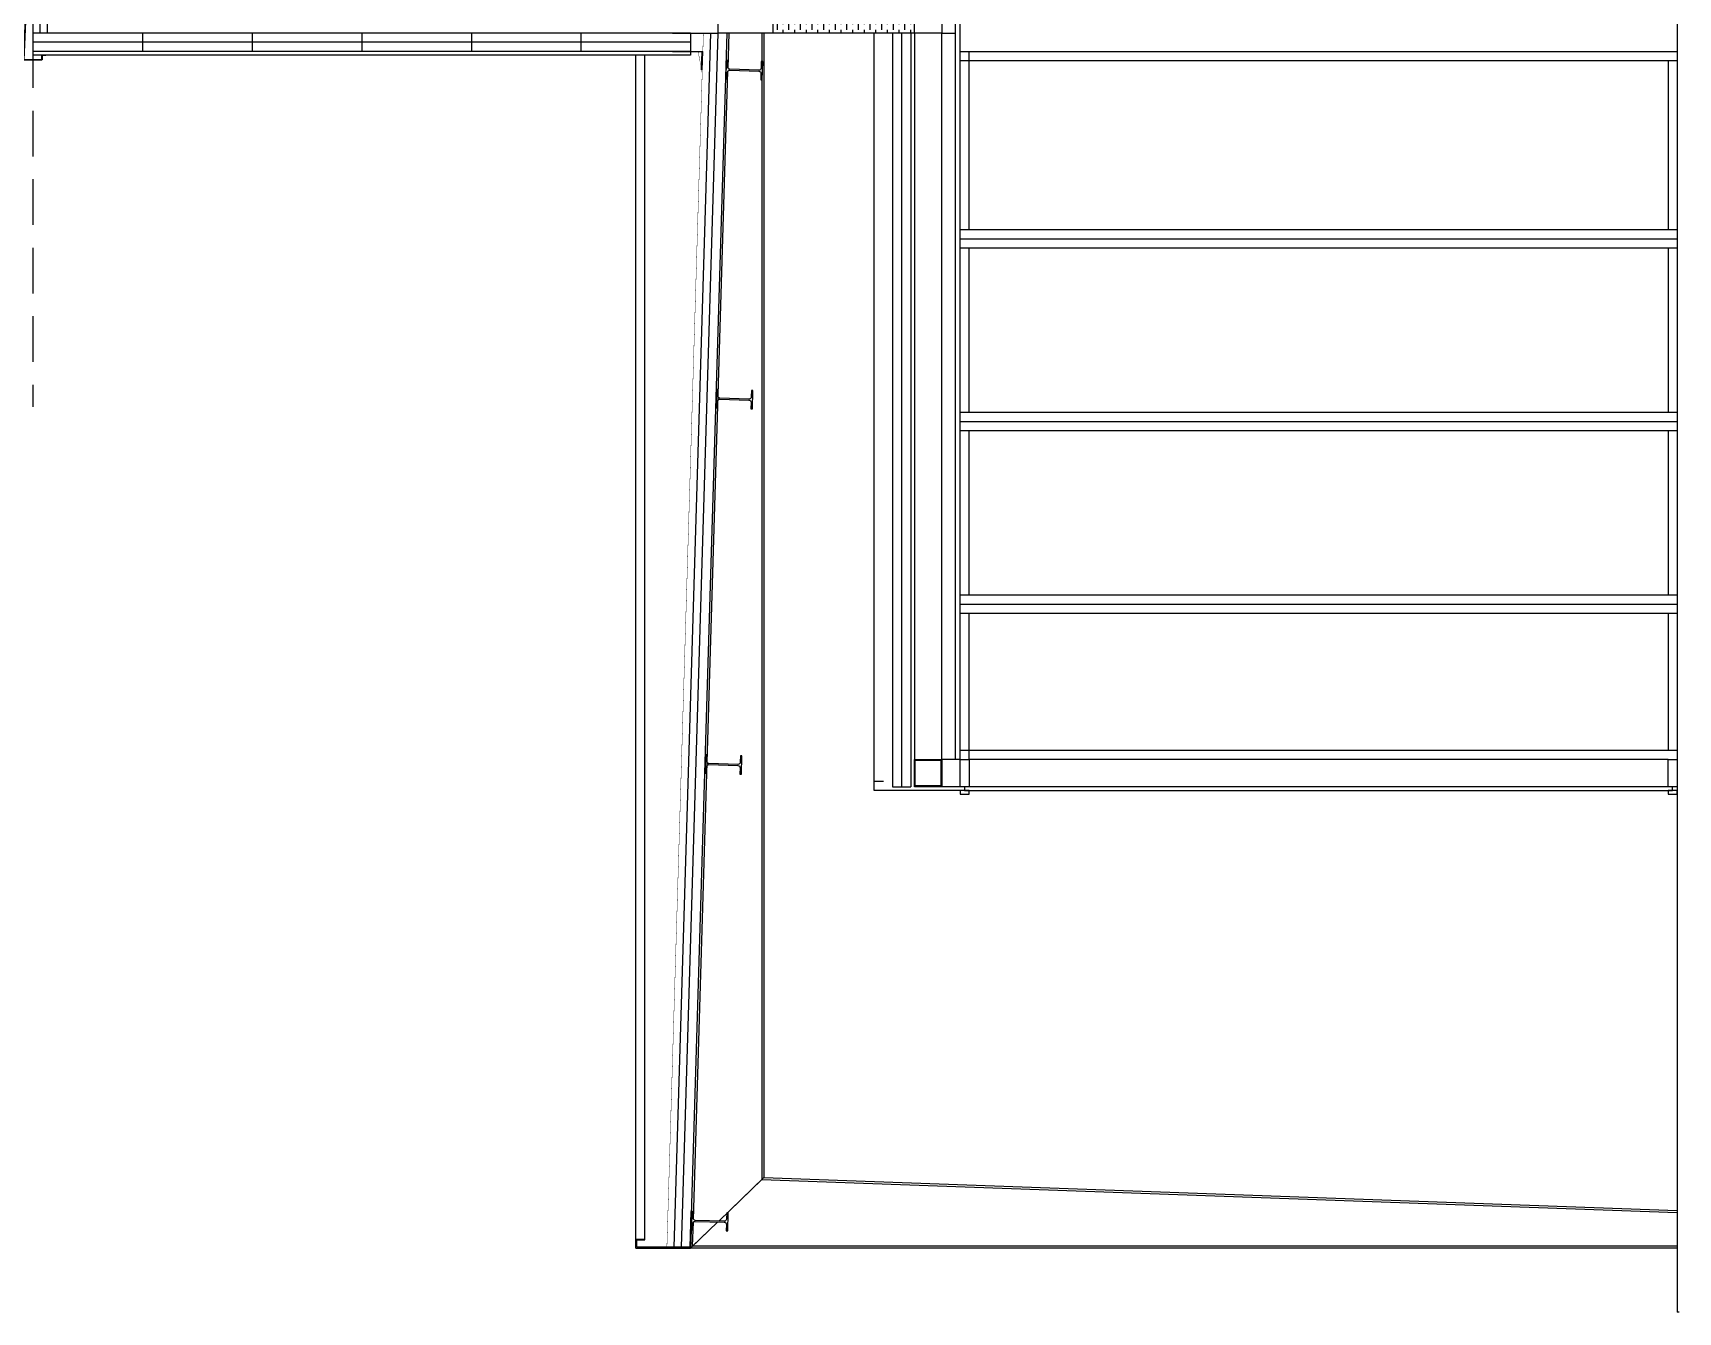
# Model space of a CAD drawing. Header units: centimetres. Extents: x 26569 to 160723, y -3143 to 14565.
# Drawn here: x 45784 to 46234.2, y 40.4 to 390.5 of the extents above; entities that cross this region are included whole.
import ezdxf

# ---------------------------------------------------------------- set-up
doc = ezdxf.new("R2010")
doc.units = ezdxf.units.CM
doc.header["$LTSCALE"] = 100
doc.linetypes.add('HIDDEN2', pattern=[0.1875, 0.125, -0.0625])
for name, color, linetype in [('A-ANNO-DIMS', 187, 'Continuous'), ('A-ELEV-01', 255, 'Continuous'), ('A-ELEV-03', 251, 'Continuous'), ('A-FNSH-TILE', 63, 'Continuous'), ('A-GLAZ-FRME', 12, 'Continuous'), ('A-GLAZ-FULL', 130, 'Continuous'), ('A-WALL', 134, 'Continuous'), ('A-WALL-GYPB', 45, 'Continuous'), ('A-WALL-HTCH', 8, 'Continuous'), ('A-WALL-INSL', 249, 'Continuous'), ('A-WALL-SNWPNL', 200, 'Continuous'), ('A-WALL-STEL', 202, 'Continuous'), ('S-STEL', 3, 'Continuous')]:
    doc.layers.add(name, color=color, linetype=linetype)
doc.linetypes.add('BATTING', pattern='A,0.00254,-2.54,[134,ltypeshp.shx,S=2.54,R=0,X=-2.54,Y=0],-5.08,[134,ltypeshp.shx,S=2.54,R=180,X=2.54,Y=0],-2.54', length=10.16254)

# ---------------------------------------------------------------- blocks, each defined once
blk = doc.blocks.new('200')
blk.add_lwpolyline([(0, 0), (100, 0), (100, 8.5), (64.8, 8.5, -0.414214), (52.8, 20.5), (52.8, 179.5, -0.414214), (64.8, 191.5), (100, 191.5), (100, 200), (0, 200), (0, 191.5), (35.2, 191.5, -0.414214), (47.2, 179.5), (47.2, 20.5, -0.414214), (35.2, 8.5), (0, 8.5)], format="xyb", close=True)

msp = doc.modelspace()

# ---------------------------------------------------------------- hatches: boundary and pattern name
at = {"layer": 'A-WALL-HTCH'}
h = msp.add_hatch(dxfattribs=at)
h.set_pattern_fill('DASH', color=256, scale=0.5, angle=90)
h.set_pattern_definition([(90, (13785.2903, 10679.865), (-1.5875, 1.5875), [1.5875, -1.5875])])
h.paths.add_polyline_path([(45986.49, 397.91), (45986.49, 390.41), (46025.24, 390.41), (46025.24, 397.91)])

# ---------------------------------------------------------------- linework, layer by layer
at = {"layer": 'A-ANNO-DIMS', "linetype": 'HIDDEN2'}
msp.add_line((45783.99, 387.92), (45783.99, 288.15), dxfattribs=at)
at = {"layer": 'A-ELEV-01'}
for p, q in [((45963.99, 57.91), (45973.99, 390.41)), ((45967.49, 390.4), (45971.49, 390.41)), ((45974.24, 380.79), (45974.53, 390.41)), ((45983.46, 390.41), (45983.46, 382.62)), ((45983.99, 390.41), (45983.99, 77.22)), ((46014.24, 185.66), (46014.24, 390.41)), ((46025.24, 390.41), (46025.24, 191.66)), ((46032.74, 191.66), (46032.74, 390.41)), ((45951.49, 60.41), (45951.49, 384.4)), ((45964.76, 65.79), (45974.21, 380)), ((45983.46, 377.62), (45983.46, 76.7)), ((46037.74, 191.66), (46032.74, 191.66)), ((46231.49, 191.66), (46040.24, 191.66)), ((46037.74, 184.16), (46032.74, 184.16)), ((45983.99, 77.22), (45971.67, 65.33)), ((45983.46, 76.7), (45971.67, 65.33)), ((45983.46, 76.7), (46233.99, 67.68)), ((45983.99, 77.22), (46233.99, 68.22)), ((45971.39, 65.06), (45963.99, 57.91)), ((46233.99, 57.91), (45963.99, 57.91)), ((46233.99, 58.45), (45964.54, 58.45))]:
    msp.add_line(p, q, dxfattribs=at)
at = {"layer": 'A-ELEV-01', "elevation": 0}
for points in [[(46032.74, 390.41), (46036.51, 390.41)], [(46037.76, 385.41), (46233.99, 385.4)]]:
    msp.add_lwpolyline(points, dxfattribs=at)
at = {"layer": 'A-ELEV-01'}
for points in [[(45948.99, 58.16), (45948.99, 384.4)], [(45971.39, 65.06), (45964.54, 58.44), (45964.74, 65)]]:
    msp.add_lwpolyline(points, dxfattribs=at)
at = {"layer": 'A-ELEV-03'}
for p, q in [((45963.99, 385.4), (45783.99, 385.4)), ((45963.99, 385.4), (45963.99, 384.4)), ((46037.76, 382.91), (46233.99, 382.91)), ((46037.75, 336.66), (46233.99, 336.66)), ((46037.75, 334.16), (46233.99, 334.16)), ((46037.75, 331.66), (46233.99, 331.66)), ((46037.75, 286.66), (46233.99, 286.66)), ((46037.75, 284.16), (46233.99, 284.16)), ((46037.75, 281.66), (46233.99, 281.66)), ((46037.75, 236.66), (46233.99, 236.66)), ((46037.75, 234.16), (46233.99, 234.16)), ((46037.75, 231.66), (46233.99, 231.66)), ((46037.74, 194.16), (46233.99, 194.16))]:
    msp.add_line(p, q, dxfattribs=at)
at = {"layer": 'A-ELEV-03', "elevation": 0}
for points in [[(46040.25, 336.66), (46040.26, 385.41)], [(46040.25, 286.66), (46040.25, 331.66)], [(46040.25, 236.66), (46040.25, 281.66)], [(46040.24, 191.66), (46040.25, 231.66)]]:
    msp.add_lwpolyline(points, dxfattribs=at)
at = {"layer": 'A-ELEV-03'}
for points in [[(46231.49, 382.91), (46231.49, 336.66)], [(46231.49, 331.66), (46231.49, 286.66)], [(46231.49, 281.66), (46231.49, 236.66)], [(46231.49, 231.66), (46231.49, 194.16)]]:
    msp.add_lwpolyline(points, dxfattribs=at)
at = {"layer": 'A-FNSH-TILE'}
msp.add_line((46234.49, 40.41), (46233.99, 40.41), dxfattribs=at)
for points in [[(46233.99, 1340.4), (46233.99, 390.4)], [(46233.99, 390.4), (46233.99, 40.41)]]:
    msp.add_lwpolyline(points, dxfattribs=at)
at = {"layer": 'A-GLAZ-FRME', "elevation": 0}
for points in [[(46040.24, 184.16), (46037.74, 184.16), (46037.74, 191.66), (46040.24, 191.66)], [(46037.74, 182.16), (46040.24, 182.16), (46040.24, 183.16), (46037.74, 183.16)]]:
    msp.add_lwpolyline(points, close=True, dxfattribs=at)
at = {"layer": 'A-GLAZ-FRME'}
for points in [[(46233.99, 184.16), (46231.49, 184.16), (46231.49, 191.66), (46233.99, 191.66)], [(46231.49, 182.16), (46233.99, 182.16), (46233.99, 183.16), (46231.49, 183.16)]]:
    msp.add_lwpolyline(points, close=True, dxfattribs=at)
at = {"layer": 'A-GLAZ-FULL', "elevation": 0}
msp.add_lwpolyline([(46038.99, 183.16), (46232.74, 183.16), (46232.74, 184.16), (46038.99, 184.16)], close=True, dxfattribs=at)
at = {"layer": 'A-WALL', "elevation": 0}
msp.add_lwpolyline([(46025.24, 390.41), (45986.49, 390.41)], dxfattribs=at)
at = {"layer": 'A-WALL-GYPB', "elevation": 0}
for points in [[(46037.74, 191.66), (46037.76, 397.91), (46032.74, 397.91)], [(46036.49, 191.66), (46036.51, 396.66), (46032.74, 396.66)]]:
    msp.add_lwpolyline(points, dxfattribs=at)
at = {"layer": 'A-WALL-INSL', "linetype": 'BATTING', "ltscale": 0.005}
msp.add_line((45963.99, 387.9), (45783.99, 387.9), dxfattribs=at)
at = {"layer": 'A-WALL-INSL'}
for p, q in [((46019.24, 390.41), (46019.24, 184.16)), ((46019.24, 184.16), (46024.24, 184.16))]:
    msp.add_line(p, q, dxfattribs=at)
at = {"layer": 'A-WALL-INSL', "linetype": 'BATTING', "ltscale": 0.004}
msp.add_line((46021.74, 390.41), (46021.74, 184.16), dxfattribs=at)
at = {"layer": 'A-WALL-INSL'}
msp.add_lwpolyline([(45783.99, 401.9), (45783.99, 390.4)], dxfattribs=at)
at = {"layer": 'A-WALL-INSL', "linetype": 'BATTING', "ltscale": 0.004}
for points in [[(45785.99, 390.4), (45785.99, 397.9)], [(45959.5, 58.16), (45969.49, 390.4)]]:
    msp.add_lwpolyline(points, dxfattribs=at)
at = {"layer": 'A-WALL-INSL', "const_width": 0.1}
for points in [[(45957.5, 58.16), (45967.49, 390.4)], [(45959.02, 385.24), (45966.09, 385.17), (45966.95, 380.64), (45967.16, 379.46)], [(45949.24, 58.26), (45957.5, 58.26)]]:
    msp.add_lwpolyline(points, dxfattribs=at)
at = {"layer": 'A-WALL-SNWPNL', "ltscale": 100}
for p, q in [((45787.99, 390.4), (45787.99, 397.9)), ((45783.99, 390.4), (45783.99, 385.4)), ((45813.99, 390.4), (45813.99, 385.4)), ((45843.99, 390.4), (45843.99, 385.4)), ((45873.99, 390.4), (45873.99, 385.4)), ((45903.99, 390.4), (45903.99, 385.4)), ((45933.99, 390.4), (45933.99, 385.4)), ((45963.99, 390.4), (45963.99, 385.4)), ((46024.24, 390.41), (46024.24, 184.16)), ((45963.99, 384.4), (45783.99, 384.4))]:
    msp.add_line(p, q, dxfattribs=at)
for points in [[(45963.99, 390.4), (45783.99, 390.4)], [(45961.5, 58.16), (45971.49, 390.4)]]:
    msp.add_lwpolyline(points, dxfattribs=at)
at = {"layer": 'A-WALL-SNWPNL', "ltscale": 100, "elevation": 0}
for points in [[(46014.24, 183.16), (46014.24, 185.66), (46016.74, 185.66)], [(46038.99, 183.16), (46014.24, 183.16)]]:
    msp.add_lwpolyline(points, dxfattribs=at)
at = {"layer": 'A-WALL-STEL'}
msp.add_lwpolyline([(45787.81, 402.59), (45787.26, 402.05), (45782.29, 402.05), (45781.54, 383.15), (45786.44, 383.15), (45786.44, 384.4), (45787.49, 384.4), (45787.49, 384.35), (45786.49, 384.35), (45786.49, 383.1), (45781.49, 383.1), (45782.24, 402.1), (45787.24, 402.1), (45787.77, 402.63)], close=True, dxfattribs=at)
at = {"layer": 'A-WALL-STEL', "ltscale": 100}
msp.add_lwpolyline([(45958.99, 390.4), (45971.49, 390.41), (45971.49, 397.9)], dxfattribs=at)
msp.add_lwpolyline([(45966.99, 380.4), (45967.14, 385.3), (45958.99, 385.3), (45958.99, 385.4), (45967.24, 385.4), (45967.09, 380.4)], close=True, dxfattribs=at)
at = {"layer": 'S-STEL'}
for p, q in [((45951.49, 60.16), (45951.49, 60.41)), ((45948.99, 57.91), (45948.99, 58.16))]:
    msp.add_line(p, q, dxfattribs=at)
msp.add_lwpolyline([(45971.49, 400.41), (45986.49, 400.41), (45986.49, 390.41), (45971.49, 390.41)], close=True, dxfattribs=at)
at = {"layer": 'S-STEL', "elevation": 0}
for points in [[(46025.24, 390.41), (46025.24, 397.91), (46032.74, 397.91), (46032.74, 390.41)], [(46025.24, 184.16), (46025.24, 191.66), (46032.74, 191.66), (46032.74, 184.16)], [(46025.49, 184.41), (46025.49, 191.41), (46032.49, 191.41), (46032.49, 184.41)]]:
    msp.add_lwpolyline(points, close=True, dxfattribs=at)
for points in [[(45964.04, 67.92), (45963.75, 58.16), (45949.24, 58.16), (45949.24, 60.16), (45951.49, 60.16)], [(45964.29, 67.91), (45963.99, 57.91)], [(45964.04, 67.92), (45964.29, 67.91)]]:
    msp.add_lwpolyline(points, dxfattribs=at)
at = {"layer": 'S-STEL'}
for points in [[(45948.99, 57.91), (45948.99, 60.41), (45951.49, 60.41)], [(45948.99, 57.91), (45963.99, 57.91)]]:
    msp.add_lwpolyline(points, dxfattribs=at)

# ---------------------------------------------------------------- block references
at = {"layer": 'S-STEL', "xscale": 0.05, "yscale": 0.05, "zscale": 0.05, "rotation": 88.27733754901323}
for p in [(45983.61, 377.61), (45980.9, 287.61), (45977.9, 187.61), (45974.14, 62.61)]:
    msp.add_blockref('200', p, dxfattribs=at)

doc.saveas('drawing.dxf')
